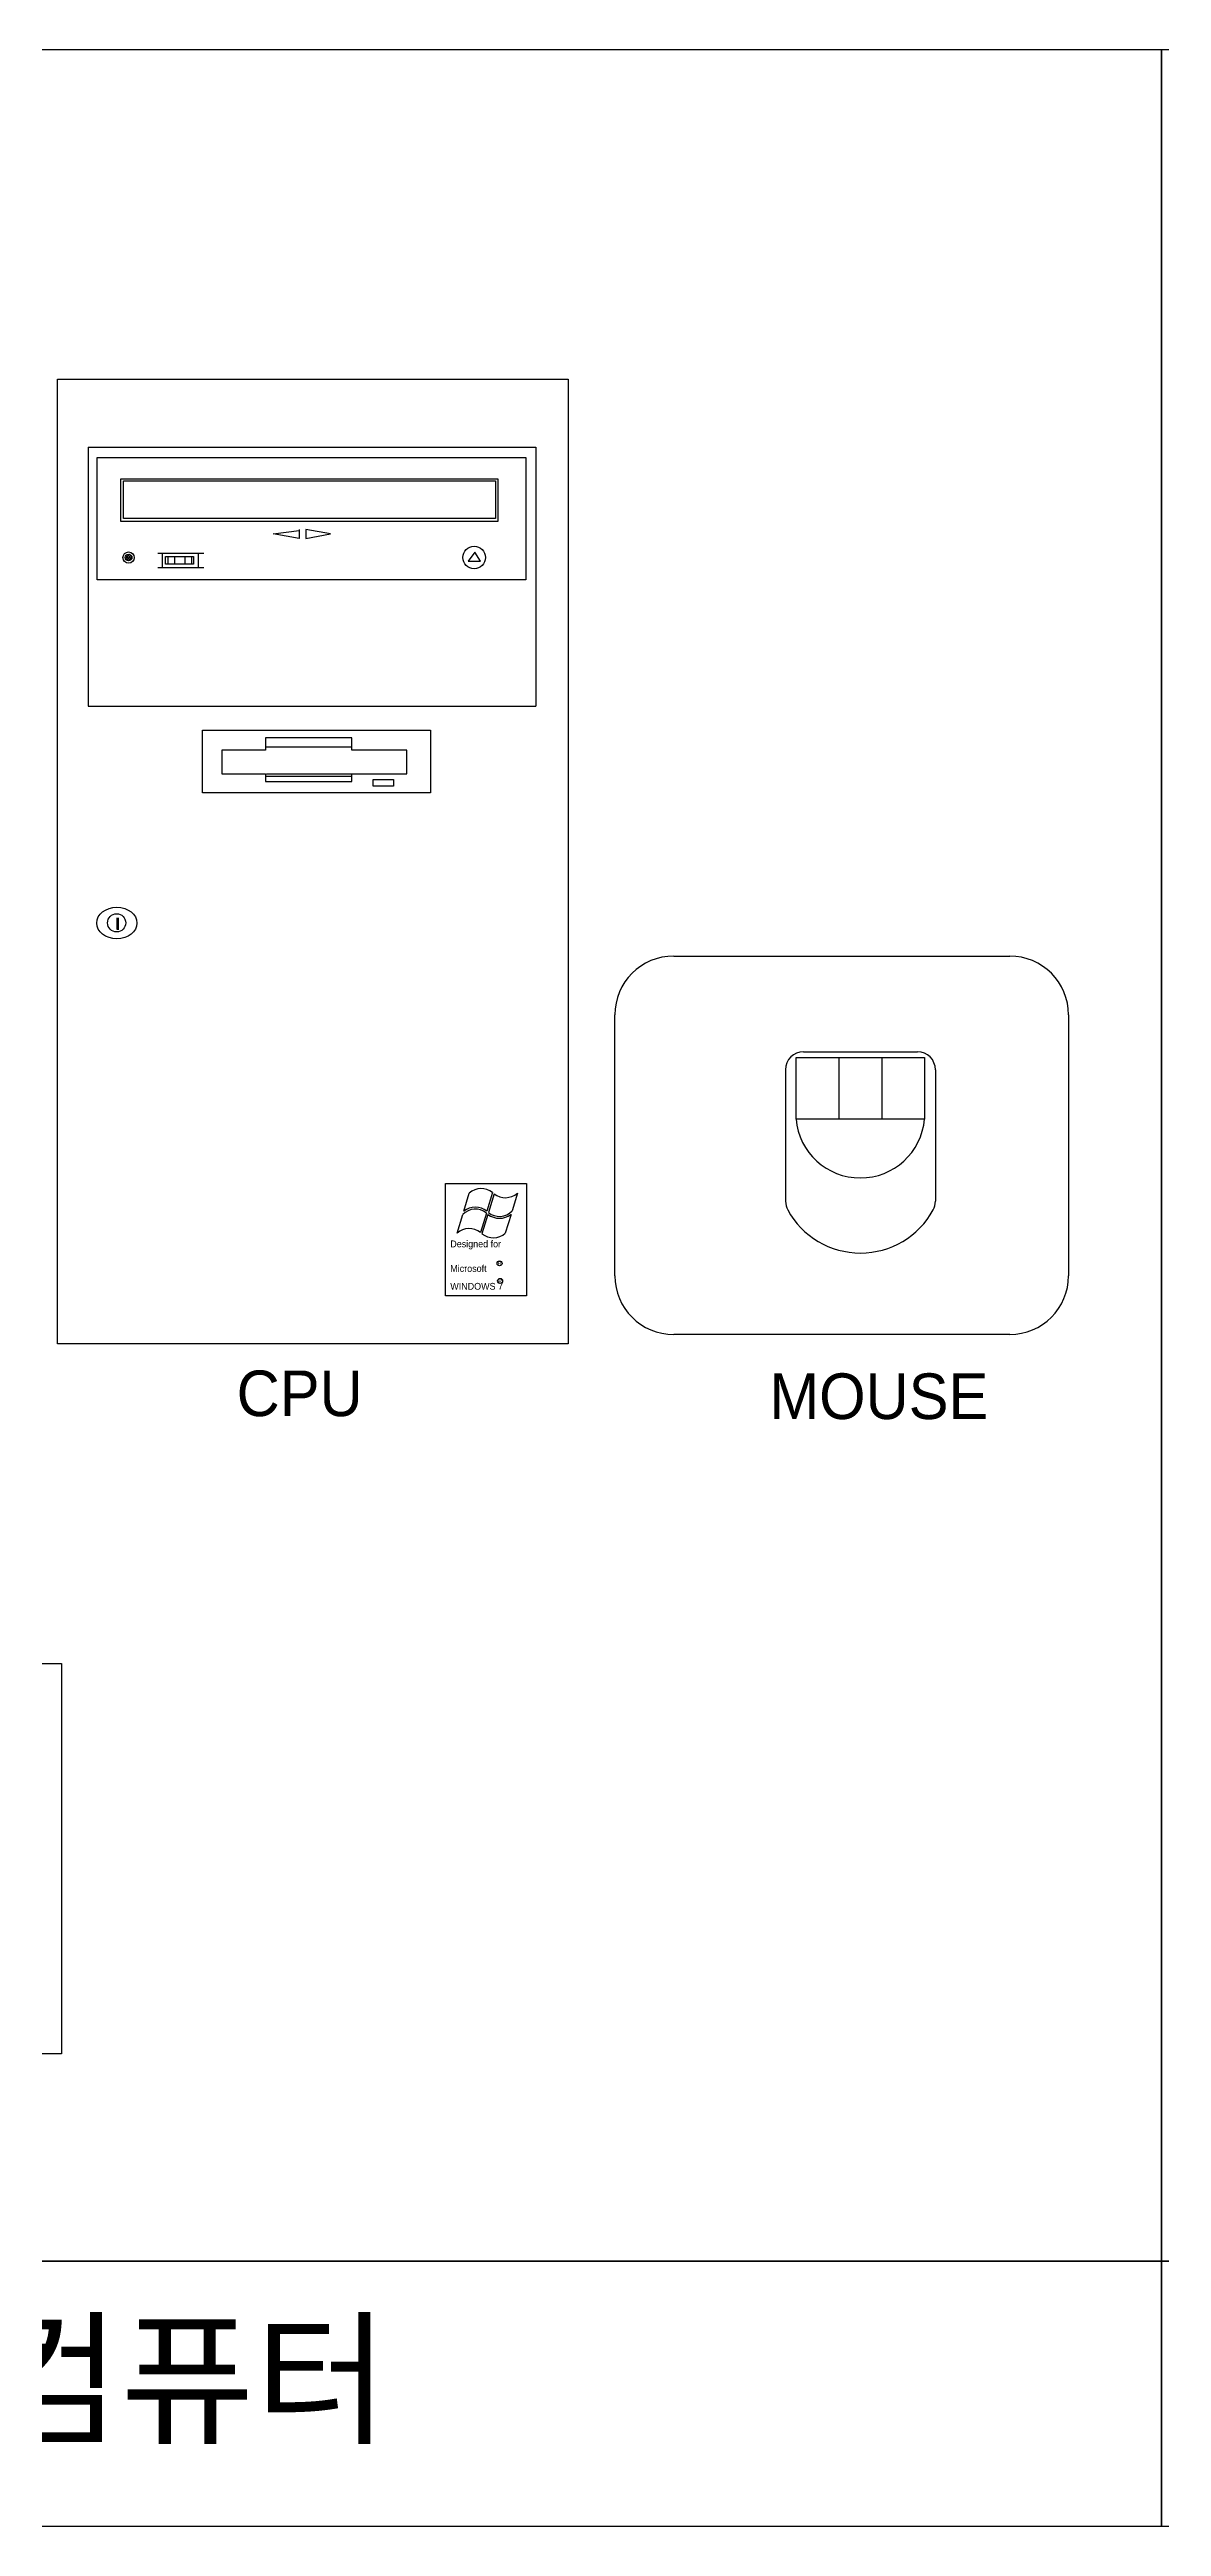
# Model space of a CAD drawing. Header units: millimetres. Extents: x 29838256 to 30236675, y -914750 to -833241.
# Drawn here: x 29844590 to 29849747, y -871510 to -860019 of the extents above; entities that cross this region are included whole.
import ezdxf
from ezdxf.enums import TextEntityAlignment as Align

# ---------------------------------------------------------------- set-up
doc = ezdxf.new("R2010")
doc.units = ezdxf.units.MM
doc.header["$LTSCALE"] = 600
doc.header["$MEASUREMENT"] = 0
doc.layers.add('PARKING', color=7, linetype='CONTINUOUS')
doc.layers.add('주차관제', color=2, linetype='CONTINUOUS')
doc.styles.add('IBS', font='malgun_0.ttf')
doc.styles.add('아마노', font='H2GTRM.TTF')

# ---------------------------------------------------------------- blocks, each defined once
blk = doc.blocks.new('a4q345')
at = {"layer": '주차관제'}
for points in [[(1611711, -29134), (1629092, -29134), (1629092, -44653), (1611711, -44653)], [(1611711, -44653), (1629092, -44653), (1629092, -46515), (1611711, -46515)]]:
    blk.add_lwpolyline(points, close=True, dxfattribs=at)

msp = doc.modelspace()

# ---------------------------------------------------------------- linework, layer by layer
at = {"layer": 'PARKING', "color": 7}
for p, q in [((29844626.1, -861548.7), (29846994.4, -861548.7)), ((29844626.1, -866023.3), (29844626.1, -861548.7)), ((29846994.4, -861548.7), (29846994.4, -866023.3)), ((29844768.9, -861863.9), (29846845.7, -861863.9)), ((29844768.9, -861863.9), (29844768.9, -863065.3)), ((29844810.5, -861912.8), (29846798.9, -861912.8)), ((29844810.5, -862480.2), (29844810.5, -861912.8)), ((29846798.9, -861912.8), (29846798.9, -862480.2)), ((29846845.7, -861863.9), (29846845.7, -863065.3)), ((29844919.8, -862011.7), (29846668.7, -862011.7)), ((29844919.8, -862209.5), (29844919.8, -862011.7)), ((29844932.3, -862020), (29846658.8, -862020)), ((29844932.3, -862195.2), (29844932.3, -862020)), ((29846658.8, -862020), (29846658.8, -862195.2)), ((29846668.7, -862011.7), (29846668.7, -862209.5)), ((29846668.7, -862209.5), (29844919.8, -862209.5)), ((29846658.8, -862195.2), (29844932.3, -862195.2)), ((29845627.7, -862266.8), (29845747.4, -862251.2)), ((29845747.4, -862287.6), (29845627.7, -862266.8)), ((29845747.4, -862245.9), (29845747.4, -862287.6)), ((29845778.7, -862245.9), (29845778.7, -862287.6)), ((29845893.2, -862266.8), (29845778.7, -862245.9)), ((29845778.7, -862287.6), (29845893.2, -862266.8)), ((29844955.6, -862391.7), (29844940.7, -862376.7)), ((29844941.3, -862380.7), (29844960.9, -862361.1)), ((29844964.7, -862389.2), (29844943.1, -862367.7)), ((29844943.7, -862366.8), (29844947, -862363.5)), ((29844945.8, -862387.7), (29844967.9, -862365.6)), ((29844970.2, -862383.2), (29844949.1, -862362.2)), ((29844953.6, -862391.5), (29844971.6, -862373.4)), ((29844971.6, -862373.1), (29844959.2, -862360.7)), ((29845091.6, -862355.3), (29845305, -862355.3)), ((29845112.4, -862355.3), (29845112.4, -862422.9)), ((29845128, -862370.9), (29845258.2, -862370.9)), ((29845128, -862407.3), (29845128, -862370.9)), ((29845138.4, -862370.9), (29845138.4, -862407.3)), ((29845169.7, -862370.9), (29845169.7, -862407.3)), ((29845216.5, -862370.9), (29845216.5, -862407.3)), ((29845247.8, -862370.9), (29845247.8, -862407.3)), ((29845258.2, -862370.9), (29845258.2, -862407.3)), ((29845279, -862355.3), (29845279, -862422.9)), ((29846562.4, -862350.8), (29846531.2, -862392.4)), ((29846588.4, -862392.4), (29846562.4, -862350.8)), ((29846798.9, -862480.2), (29844810.5, -862480.2)), ((29845091.6, -862422.9), (29845305, -862422.9)), ((29845258.2, -862407.3), (29845128, -862407.3)), ((29846531.2, -862392.4), (29846588.4, -862392.4)), ((29844768.9, -863065.3), (29846845.7, -863065.3)), ((29845299.8, -863467.9), (29845299.8, -863176.4)), ((29845299.8, -863176.4), (29846356.4, -863176.4)), ((29846356.4, -863176.4), (29846356.4, -863467.9)), ((29845388.3, -863270.1), (29845388.3, -863379.4)), ((29845591.3, -863270.1), (29845388.3, -863270.1)), ((29845591.3, -863212.8), (29845591.3, -863270.1)), ((29845992.1, -863212.8), (29845591.3, -863212.8)), ((29845591.3, -863254.5), (29845986.9, -863254.5)), ((29845992.1, -863270.1), (29845992.1, -863212.8)), ((29846247.1, -863270.1), (29845992.1, -863270.1)), ((29846247.1, -863379.4), (29846247.1, -863270.1)), ((29845388.3, -863379.4), (29845591.3, -863379.4)), ((29845591.3, -863379.4), (29845591.3, -863415.8)), ((29845591.3, -863415.8), (29845992.1, -863415.8)), ((29845596.5, -863379.4), (29845997.3, -863379.4)), ((29845596.5, -863389.8), (29845992.1, -863389.8)), ((29845992.1, -863379.4), (29846247.1, -863379.4)), ((29845992.1, -863415.8), (29845992.1, -863379.4)), ((29846091, -863405.4), (29846184.7, -863405.4)), ((29846091, -863436.7), (29846091, -863405.4)), ((29846184.7, -863405.4), (29846184.7, -863436.7)), ((29846356.4, -863467.9), (29845299.8, -863467.9)), ((29846184.7, -863436.7), (29846091, -863436.7)), ((29844902.3, -864047.3), (29844902.3, -864100.5)), ((29844902.3, -864100.5), (29844905.5, -864100.5)), ((29844908.5, -864047.3), (29844908.5, -864103.6)), ((29847484.6, -864224.8), (29849043.2, -864224.8)), ((29847211.6, -865707.8), (29847211.6, -864497.8)), ((29849316.2, -864497.8), (29849316.2, -865707.8)), ((29848086.8, -864668.6), (29848614.9, -864668.6)), ((29848003.3, -864752.1), (29848003.3, -865362.6)), ((29848052, -864696), (29848648, -864696)), ((29848052, -864981.4), (29848052, -864696)), ((29848250.7, -864696), (29848250.7, -864981.4)), ((29848449.3, -864696), (29848449.3, -864981.4)), ((29848648, -864696), (29848648, -864981.4)), ((29848698.3, -864752.1), (29848698.3, -865362.6)), ((29848648, -864981.4), (29848052, -864981.4)), ((29846425.8, -865279.4), (29846801.8, -865279.4)), ((29846425.8, -865800.5), (29846425.8, -865279.4)), ((29846510.9, -865408.6), (29846536.3, -865324.6)), ((29846644.5, -865321.7), (29846618.3, -865408.6)), ((29846651.6, -865327.6), (29846625.3, -865414.5)), ((29846759.8, -865324.6), (29846734.8, -865407.5)), ((29846801.8, -865279.4), (29846801.8, -865800.5)), ((29846480.1, -865510.5), (29846506.2, -865424.4)), ((29846615.6, -865417.3), (29846588.4, -865507.6)), ((29846622.7, -865423.3), (29846595.4, -865513.5)), ((29846730, -865423.3), (29846703.6, -865510.5)), ((29846801.8, -865800.5), (29846425.8, -865800.5)), ((29846994.4, -866023.3), (29844626.1, -866023.3)), ((29849043.2, -865980.7), (29847484.6, -865980.7)), ((29839102.3, -867507.3), (29844644.5, -867507.3)), ((29844644.5, -867507.3), (29844644.5, -869317.2)), ((29844644.5, -869317.2), (29839102.3, -869317.2))]:
    msp.add_line(p, q, dxfattribs=at)
for centre, radius in [((29844956.3, -862376.1), 26), ((29844956.3, -862376.1), 15.6), ((29846559.4, -862376.1), 52.1), ((29844900.8, -864070.9), 42.1), ((29846676.9, -865650.6), 11.6), ((29846679.5, -865732.2), 11.6)]:
    msp.add_circle(centre, radius, dxfattribs=at)
for centre, radius, start, end in [((29847484.6, -864497.8), 272.9, 90, 180), ((29849043.2, -864497.8), 272.9, 0, 90), ((29848086.8, -864752.1), 83.5, 90, 180), ((29848614.9, -864752.1), 83.5, 0, 90), ((29848350, -864955.2), 299.1, 185.01826, 354.98174), ((29846592.2, -865387.3), 83.9, 51.40985, 131.73866), ((29846703.9, -865262), 83.9, 231.40985, 311.73866), ((29848086.8, -865362.6), 83.5, 180, 208.6768), ((29848614.9, -865362.6), 83.5, 331.3232, 0), ((29846564.6, -865478.6), 79.7, 50.18823, 137.13798), ((29846564.6, -865478.6), 88.2, 52.50523, 127.49384), ((29846676.3, -865353.3), 88.2, 232.50523, 307.49384), ((29846676.3, -865353.3), 79.7, 230.18823, 317.13798), ((29848350.8, -865218.2), 384.4, 208.6768, 331.3232), ((29846536, -865573.2), 83.9, 51.40985, 131.73866), ((29846647.8, -865447.9), 83.9, 231.40985, 311.73866), ((29847484.6, -865707.8), 272.9, 180, 270), ((29849043.2, -865707.8), 272.9, 270, 0)]:
    msp.add_arc(centre, radius, start, end, dxfattribs=at)
msp.add_ellipse((29844901.9, -864071.8), major_axis=(-93.4, 0), ratio=0.7806661, dxfattribs=at)

# ---------------------------------------------------------------- block references
at = {"layer": '주차관제', "xscale": 0.6611122789749978, "yscale": 0.6611122789749978, "zscale": 0.6611122789749978}
for p in [(28772733.7, -840758.6), (28784224.5, -840758.6)]:
    msp.add_blockref('a4q345', p, dxfattribs=at)

# ---------------------------------------------------------------- texts
at = {"layer": 'PARKING', "color": 7, "style": '아마노'}
for s, height, p in [('Designed for', 31.755, (29846448.4, -865576.1)), ('Microsoft', 31.75, (29846448.4, -865690.4)), ('R', 16.9, (29846668.5, -865658.9)), ('WINDOWS 7', 31.75, (29846448.4, -865773)), ('R', 16.9, (29846671.1, -865740.5)), ('CPU', 211.7, (29845457.5, -866359.4)), ('MOUSE', 211.7, (29847928.4, -866372.8))]:
    msp.add_text(s, height=height, dxfattribs=at).set_placement(p)
at = {"layer": 'PARKING', "color": 7, "style": 'IBS'}
msp.add_text('주차관리컴퓨터', height=495.68, dxfattribs=at).set_placement((29843985.5, -871074.3), align=Align.CENTER)

doc.saveas('drawing.dxf')
